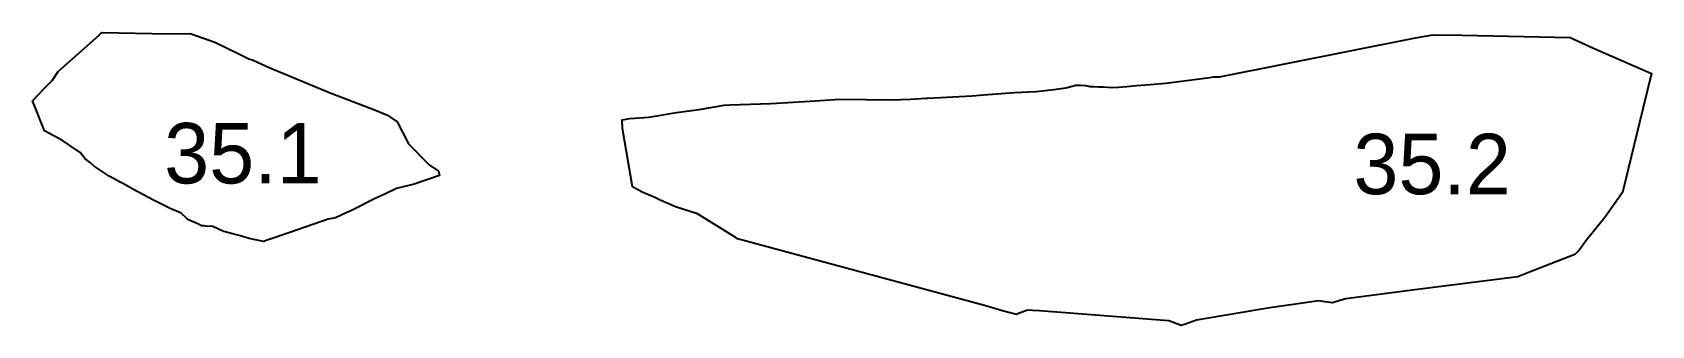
# Model space of a CAD drawing. Extents: x 7 to 141, y 12 to 37.
import ezdxf

# ---------------------------------------------------------------- set-up
doc = ezdxf.new("R2010")
doc.units = 0
doc.layers.get('0').update_dxf_attribs({"color": 255, "linetype": 'CONTINUOUS'})

msp = doc.modelspace()

# ---------------------------------------------------------------- linework, layer by layer
at = {"color": 1}
for points in [[(17.2034, 22.8345), (15.5955, 23.6789), (14.7673, 24.1419), (14.454, 24.3236), (14.2602, 24.4231), (13.5801, 24.7873), (12.3539, 25.6195), (12.0439, 25.8926), (11.5694, 26.2372), (11.1917, 26.7415), (10.4081, 27.2756), (9.73585, 27.7423), (8.25065, 28.54), (7.38621, 30.6754), (7.24237, 31.0124), (7.30918, 31.0804), (7.32244, 31.0925), (8.22692, 32.0194), (8.91257, 32.7351), (9.3749, 33.4433), (12.752, 36.4467), (12.8051, 36.4973), (12.8358, 36.5268), (12.8541, 36.5424), (13.0173, 36.6758), (18.478, 36.55), (20.2686, 36.5688), (22.3092, 35.8662), (24.3146, 34.8978), (25.1888, 34.4696), (25.4322, 34.4062), (26.2136, 34.0337), (26.8205, 33.7784), (31.8629, 31.6707), (35.5905, 30.2436), (36.5782, 29.8394), (37.3854, 29.2666), (38.3191, 27.463), (40.0338, 25.7254), (40.7983, 25.1866), (40.884, 24.8421), (38.8078, 24.1097), (37.3422, 23.7698), (36.4141, 23.3127), (35.5662, 22.9349), (33.5631, 21.9122), (33.1656, 21.7365), (32.2864, 21.3353), (31.678, 21.2165), (28.6024, 20.158), (26.7193, 19.5144), (26.3439, 19.38), (25.1702, 19.6295), (24.4317, 19.8533), (23.5804, 20.0803), (23.1834, 20.1914), (23.0291, 20.206), (22.1428, 20.6295), (21.5979, 20.6391), (21.4117, 20.6632), (21.2323, 20.6878), (20.907, 20.835), (20.5431, 20.9997), (20.1867, 21.1391), (20.0156, 21.2944), (19.5388, 21.7282), (18.6209, 22.0976)], [(96.457, 32.1152), (97.005, 32.1516), (97.7031, 32.2015), (98.4902, 32.2691), (99.6292, 32.3708), (100.909, 32.4732), (104.545, 32.953), (104.854, 32.9933), (105.363, 33.0075), (121.407, 36.1868), (122.973, 36.4827), (125.41, 36.4554), (134.332, 36.2461), (136.272, 35.3641), (141.062, 33.2631), (140.347, 30.3553), (138.665, 23.4354), (137.196, 21.3727), (135.659, 19.4649), (135.111, 18.6768), (134.723, 18.3071), (131.245, 16.9485), (130.002, 16.445), (121.507, 15.3909), (115.788, 14.6458), (115.299, 14.4923), (114.699, 14.3), (114.043, 14.4015), (113.555, 14.4811), (109.509, 13.8888), (103.459, 12.88), (102.54, 12.5455), (102.169, 12.4199), (101.463, 12.7099), (101.166, 12.8299), (90.4721, 13.6373), (89.8906, 13.6761), (89.4928, 13.7027), (88.6095, 13.3667), (88.5653, 13.3499), (87.318, 13.6736), (87.2294, 13.6973), (85.9311, 14.0813), (65.5187, 19.5997), (65.4045, 19.6717), (62.2084, 21.6738), (60.3807, 22.2336), (59.1155, 22.7942), (58.6851, 23.0101), (57.6499, 23.4452), (56.847, 23.8948), (56.0256, 28.7255), (55.9834, 29.4353), (56.6212, 29.5421), (58.1786, 29.6681), (60.485, 30.0384), (62.3567, 30.3033), (64.4013, 30.6612), (64.8741, 30.675), (68.2619, 30.7915), (71.531, 30.9986), (73.9658, 31.1406), (78.2285, 31.1074), (79.8218, 31.1639), (81.0726, 31.2206), (81.2325, 31.2293), (84.8954, 31.4249), (85.8492, 31.5192), (88.4098, 31.6963), (90.2105, 31.7805), (91.6556, 31.9466), (92.6403, 32.0855), (93.4746, 32.3031), (93.9001, 32.3156), (94.2835, 32.2689), (94.6227, 32.1983), (94.9341, 32.2026), (95.3585, 32.1708), (95.7412, 32.16)]]:
    msp.add_lwpolyline(points, close=True, dxfattribs=at)

# ---------------------------------------------------------------- texts
for s, p in [('35.1', (18.1369, 24.1818)), ('35.2', (116.418, 23.2896))]:
    msp.add_text(s, height=5).set_placement(p)

doc.saveas('drawing.dxf')
